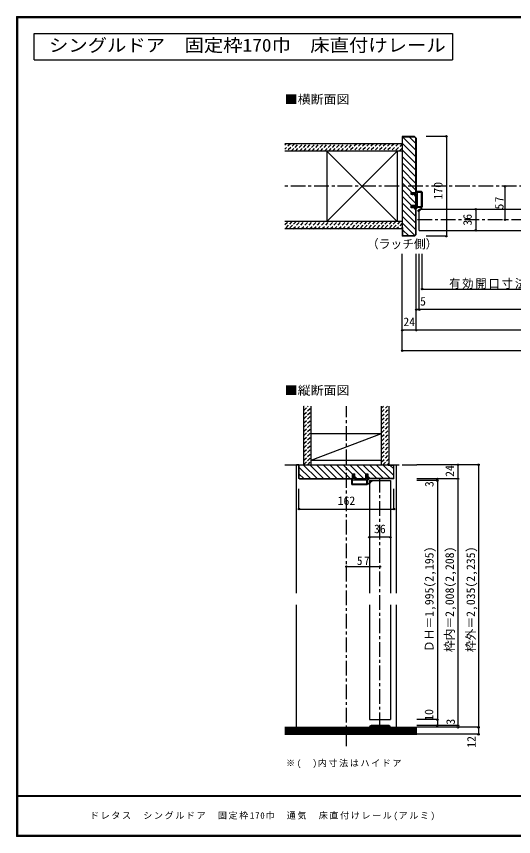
# Model space of a CAD drawing. Units: millimetres at full size, sheet at 1:5. Extents: x -973 to 977, y -718 to 696.
# Drawn here: x -973 to -126, y -701 to 696 of the extents above; entities that cross this region are included whole.
import ezdxf
from ezdxf.enums import TextEntityAlignment as Align

# ---------------------------------------------------------------- set-up
doc = ezdxf.new("R2010")
doc.units = ezdxf.units.MM
doc.header["$LTSCALE"] = 5
doc.header["$PDMODE"] = 32
doc.header["$PDSIZE"] = 2.5
doc.linetypes.add('CHAIN1', pattern=[8, 5, -1, 1, -1])
doc.linetypes.add('DASHED1', pattern=[1.8, 1.2, -0.6])
for name, color, linetype in [('0-0_補助線', 7, 'Continuous'), ('0-1_通り芯', 4, 'CHAIN1'), ('0-3_仕上げ', 2, 'Continuous'), ('0-4_枠', 3, 'Continuous'), ('0-6_扉', 6, 'Continuous'), ('0-7_金物', 7, 'Continuous'), ('0-A_文字', 3, 'Continuous'), ('0-B_寸法', 7, 'Continuous'), ('0-C_ハッチ', 4, 'DASHED1'), ('F-1_枠', 6, 'Continuous'), ('F-A_文字', 7, 'Continuous')]:
    doc.layers.add(name, color=color, linetype=linetype)
doc.styles.add('ＭＳ ゴシック', font='')
doc.styles.get('ＭＳ ゴシック').set_extended_font_data('MS Gothic')

# ---------------------------------------------------------------- blocks, each defined once
blk = doc.blocks.new('2')
at = {"layer": '0-0_補助線'}
for p, q in [((-9.846, -9.622), (-9.846, 15.078)), ((-8.846, 16.078), (0.354, 16.078)), ((-8.846, 15.878), (0.637, 15.878)), ((-8.446, 14.378), (-8.446, -8.922)), ((-8.146, 14.678), (-1.546, 14.678)), ((-1.246, 14.378), (-1.246, -8.922)), ((0.154, 11.653), (2.154, 11.653)), ((0.154, 11.653), (0.154, -8.497)), ((2.154, 10.953), (2.154, 11.653)), ((3.154, 11.653), (2.512, 10.83)), ((3.154, 11.653), (6.154, 11.653)), ((4.154, 13.753), (4.154, 13.053)), ((5.154, 13.053), (4.512, 13.876)), ((7.154, 13.053), (5.154, 13.053)), ((6.154, 10.953), (6.154, 11.653)), ((7.558, 12.258), (6.516, 10.835)), ((-1.48, -10.622), (-8.846, -10.622)), ((-1.546, -9.222), (-8.146, -9.222)), ((-1.189, -10.85), (-0.732, -12.694)), ((0.354, -12.922), (-0.441, -12.922)), ((0.154, -8.497), (2.154, -8.497)), ((4.154, -9.897), (0.154, -9.897)), ((0.154, -9.897), (0.154, -10.622)), ((0.154, -10.622), (0.645, -12.548)), ((2.154, -7.797), (2.154, -8.497)), ((3.154, -8.497), (2.512, -7.674)), ((3.154, -8.497), (6.154, -8.497)), ((4.154, -10.597), (4.154, -9.897)), ((5.154, -9.897), (4.512, -10.72)), ((7.154, -9.897), (5.154, -9.897)), ((6.154, -7.797), (6.154, -8.497)), ((7.558, -9.101), (6.516, -7.679))]:
    blk.add_line(p, q, dxfattribs=at)
for points in [[(-9.646, 15.078), (-9.646, -9.622), (-9.846, -9.622)], [(4.154, 13.053), (0.154, 13.053), (0.649, 15.723)]]:
    blk.add_lwpolyline(points, dxfattribs=at)
for centre, radius, start, end in [((-8.846, 15.078), 1, 90, 180), ((-8.846, 15.078), 0.8, 90, 180), ((-8.146, 14.378), 0.3, 90, 180), ((-1.546, 14.378), 0.3, 0, 90), ((0.354, 15.778), 0.3, 349.49875, 90), ((2.354, 10.953), 0.2, 180, 322.03043), ((4.354, 13.753), 0.2, 37.96957, 180), ((6.354, 10.953), 0.2, 180, 323.78053), ((7.154, 12.553), 0.5, 323.78053, 90), ((-8.846, -9.622), 1, 180, 270), ((-2.846, -10.72), 6, 179.06153, 259.29815), ((-8.146, -8.922), 0.3, 180, 270), ((-2.846, -10.72), 5.3, 178.93757, 259.29815), ((-1.546, -8.922), 0.3, 270, 0), ((-1.48, -10.922), 0.3, 13.9282, 90), ((-0.441, -12.622), 0.3, 193.9282, 270), ((0.354, -12.622), 0.3, 270, 14.29438), ((2.354, -7.797), 0.2, 37.96957, 180), ((4.354, -10.597), 0.2, 180, 322.03043), ((6.354, -7.797), 0.2, 36.21947, 180), ((7.154, -9.397), 0.5, 270, 36.21947), ((-3.896, -16.272), 0.35, 259.29815, 79.29815)]:
    blk.add_arc(centre, radius, start, end, dxfattribs=at)
blk.add_point((-3.896, -16.622), dxfattribs=at)

msp = doc.modelspace()

# ---------------------------------------------------------------- linework, layer by layer
at = {"layer": '0-1_通り芯'}
for p, q in [((519.153, 406.5), (-515.847, 406.5)), ((295.153, 349.5), (-291.847, 349.5)), ((-410.847, -546.667), (-410.847, 32.333)), ((-515.847, -67.667), (-290.847, -67.667)), ((-353.847, -514.667), (-353.847, -91.667)), ((-515.847, -526.667), (-288.49, -526.667))]:
    msp.add_line(p, q, dxfattribs=at)
at = {"layer": '0-3_仕上げ'}
for p, q in [((-315.847, 479), (-515.847, 479)), ((-315.847, 466.5), (-515.847, 466.5)), ((-315.847, 346.5), (-515.847, 346.5)), ((-315.847, 334), (-515.847, 334)), ((-483.347, -67.667), (-483.347, 32.333)), ((-470.847, -67.667), (-470.847, 32.333)), ((-350.847, -67.667), (-350.847, 32.333)), ((-338.347, -67.667), (-338.347, 32.333)), ((-515.847, -514.667), (-290.847, -514.667)), ((-515.847, -526.667), (-290.847, -526.667))]:
    msp.add_line(p, q, dxfattribs=at)
at = {"layer": '0-3_仕上げ', "color": 3}
for p, q in [((-444.347, 466.5), (-444.347, 346.5)), ((-324.347, 466.5), (-324.347, 346.5)), ((-470.847, -14.667), (-350.847, -14.667)), ((-470.847, -59.667), (-350.847, -59.667))]:
    msp.add_line(p, q, dxfattribs=at)
at = {"layer": '0-3_仕上げ', "color": 7}
for p, q in [((-324.347, 346.5), (-444.347, 466.5)), ((-444.347, 346.5), (-324.347, 466.5)), ((-470.847, -59.667), (-350.847, -14.667)), ((-515.847, -516.167), (-290.847, -516.167)), ((-515.847, -517.667), (-290.847, -517.667)), ((-515.847, -519.167), (-290.847, -519.167)), ((-515.847, -520.667), (-290.847, -520.667)), ((-515.847, -522.167), (-290.847, -522.167)), ((-515.847, -523.667), (-290.847, -523.667)), ((-515.847, -525.167), (-290.847, -525.167))]:
    msp.add_line(p, q, dxfattribs=at)
at = {"layer": '0-4_枠'}
for p, q in [((-315.847, 491.5), (-315.847, 321.5)), ((-294.675, 491.5), (-315.847, 491.5)), ((-294.883, 491), (-292.347, 488.464)), ((-294.675, 491.5), (-291.847, 488.672)), ((-315.347, 476.5), (-315.847, 476.5)), ((-292.347, 396), (-292.347, 488.464)), ((-291.847, 488.672), (-291.847, 396)), ((-291.847, 392.3), (-300.347, 392.3)), ((-292.347, 373.7), (-292.347, 392.3)), ((-291.847, 373.7), (-291.847, 392.3)), ((-300.347, 370), (-300.347, 373.7)), ((-291.847, 373.7), (-300.347, 373.7)), ((-291.847, 370), (-300.347, 370)), ((-292.347, 324.536), (-292.347, 370)), ((-291.847, 324.328), (-291.847, 370)), ((-315.347, 336.5), (-315.847, 336.5)), ((-315.347, 336.5), (-315.347, 322)), ((-294.675, 321.5), (-315.847, 321.5)), ((-294.882, 322), (-315.347, 322)), ((-294.882, 322), (-292.347, 324.536)), ((-294.675, 321.5), (-291.847, 324.328)), ((-491.847, -67.667), (-329.847, -67.667)), ((-491.347, -90.752), (-491.347, -68.167)), ((-481.847, -68.167), (-491.347, -68.167)), ((-481.847, -67.667), (-481.847, -68.167)), ((-339.847, -68.167), (-339.847, -67.667)), ((-339.847, -68.167), (-330.347, -68.167)), ((-330.347, -90.752), (-330.347, -68.167)), ((-400.347, -83.167), (-396.647, -83.167)), ((-400.347, -91.667), (-400.347, -83.167)), ((-396.647, -91.667), (-396.647, -83.167)), ((-378.047, -91.667), (-378.047, -83.167)), ((-490.933, -91.167), (-491.347, -90.752)), ((-491.14, -91.667), (-400.347, -91.667)), ((-490.933, -91.167), (-400.347, -91.167)), ((-396.647, -91.167), (-378.047, -91.167)), ((-396.647, -91.667), (-378.047, -91.667)), ((-330.761, -91.167), (-374.347, -91.167)), ((-330.554, -91.667), (-374.347, -91.667)), ((-330.761, -91.167), (-330.347, -90.752))]:
    msp.add_line(p, q, dxfattribs=at)
at = {"layer": '0-4_枠', "color": 4}
for p, q in [((-491.847, -67.667), (-495.847, -67.667)), ((-495.847, -286.167), (-495.847, -67.667)), ((-329.847, -67.667), (-325.847, -67.667)), ((-325.847, -286.167), (-325.847, -67.667)), ((-495.847, -514.667), (-495.847, -306.167)), ((-325.847, -514.667), (-325.847, -306.167))]:
    msp.add_line(p, q, dxfattribs=at)
at = {"layer": '0-4_枠'}
for points in [[(-315.347, 476.5), (-315.347, 491), (-294.883, 491)], [(-300.347, 392.3), (-300.347, 396), (-291.847, 396)], [(-491.14, -91.667), (-491.847, -90.959), (-491.847, -67.667)], [(-330.554, -91.667), (-329.847, -90.959), (-329.847, -67.667)], [(-378.047, -83.167), (-374.347, -83.167), (-374.347, -91.667)]]:
    msp.add_lwpolyline(points, dxfattribs=at)
at = {"layer": '0-6_扉'}
for p, q in [((-286.847, 367.5), (-6.847, 367.5)), ((-286.847, 331.5), (-286.847, 367.5)), ((-286.847, 331.5), (-6.847, 331.5)), ((-371.847, -94.667), (-335.847, -94.667)), ((-371.847, -94.667), (-371.847, -286.167)), ((-335.847, -94.667), (-335.847, -286.167)), ((-371.847, -306.167), (-371.847, -501.667)), ((-335.847, -306.167), (-335.847, -501.667)), ((-371.847, -501.667), (-335.847, -501.667))]:
    msp.add_line(p, q, dxfattribs=at)
at = {"layer": '0-7_金物'}
for p, q in [((-371.847, -514.667), (-370.847, -514.667)), ((-338.847, -511.667), (-368.847, -511.667)), ((-366.047, -512.667), (-368.847, -512.667)), ((-366.047, -514.667), (-366.047, -512.667)), ((-366.047, -514.667), (-365.047, -514.667)), ((-365.047, -514.667), (-365.047, -512.667)), ((-360.647, -512.667), (-365.047, -512.667)), ((-360.647, -514.667), (-360.647, -512.667)), ((-360.647, -514.667), (-359.647, -514.667)), ((-359.647, -514.667), (-359.647, -512.667)), ((-354.347, -512.667), (-359.647, -512.667)), ((-354.347, -514.667), (-354.347, -512.667)), ((-354.347, -514.667), (-353.347, -514.667)), ((-353.347, -514.667), (-353.347, -512.667)), ((-348.047, -512.667), (-353.347, -512.667)), ((-348.047, -514.667), (-348.047, -512.667)), ((-348.047, -514.667), (-347.047, -514.667)), ((-347.047, -514.667), (-347.047, -512.667)), ((-342.647, -512.667), (-347.047, -512.667)), ((-342.647, -514.667), (-342.647, -512.667)), ((-342.647, -514.667), (-341.647, -514.667)), ((-341.647, -514.667), (-341.647, -512.667)), ((-338.847, -512.667), (-341.647, -512.667)), ((-336.847, -514.667), (-335.847, -514.667))]:
    msp.add_line(p, q, dxfattribs=at)
for centre, radius, start, end in [((-368.847, -514.667), 3, 90, 180), ((-368.847, -514.667), 2, 90, 180), ((-338.847, -514.667), 3, 0, 90), ((-338.847, -514.667), 2, 0, 90)]:
    msp.add_arc(centre, radius, start, end, dxfattribs=at)
at = {"layer": '0-A_文字'}
for p, q in [((-943.333, 621.667), (-943.333, 666.667)), ((-943.333, 666.667), (-230.051, 666.667)), ((-230.051, 666.667), (-230.051, 621.667)), ((-943.333, 621.667), (-230.051, 621.667))]:
    msp.add_line(p, q, dxfattribs=at)
at = {"layer": '0-B_寸法', "color": 4}
for p, q in [((-240.425, 491.5), (-274.947, 491.5)), ((-240.425, 491.5), (-240.425, 321.5)), ((-140.425, 349.5), (-140.425, 406.5)), ((-190.425, 367.5), (-190.425, 331.5)), ((-240.425, 321.5), (-274.947, 321.5)), ((-315.847, 126.5), (-315.847, 291.5)), ((-291.847, 161.5), (-291.847, 291.5)), ((-286.847, 196.5), (-286.847, 291.5)), ((-281.847, 231.5), (-281.847, 291.5)), ((-281.847, 231.5), (235.158, 231.5)), ((295.153, 196.5), (-291.847, 196.5)), ((319.153, 161.5), (-315.847, 161.5)), ((319.153, 126.5), (-315.847, 126.5)), ((-185.847, -67.667), (-290.847, -67.667)), ((-220.847, -67.667), (-220.847, -514.667)), ((-185.847, -67.667), (-185.847, -526.667)), ((-220.847, -91.667), (-290.847, -91.667)), ((-255.847, -94.667), (-290.847, -94.667)), ((-255.847, -91.667), (-255.847, -511.667)), ((-491.847, -143.088), (-491.847, -108.566)), ((-329.847, -143.088), (-329.847, -108.566)), ((-491.847, -143.088), (-329.847, -143.088)), ((-335.847, -191.048), (-371.847, -191.048)), ((-410.847, -241.048), (-353.847, -241.048)), ((-255.847, -501.667), (-290.847, -501.667)), ((-220.847, -511.667), (-290.847, -511.667)), ((-185.847, -514.667), (-290.847, -514.667)), ((-185.847, -526.667), (-290.847, -526.667))]:
    msp.add_line(p, q, dxfattribs=at)
at = {"layer": '0-B_寸法'}
for p in [(-240.425, 491.5), (-140.425, 406.5), (-190.425, 367.5), (-140.425, 349.5), (-240.425, 321.5), (-190.425, 331.5), (-281.847, 231.5), (-291.847, 196.5), (-286.847, 196.5), (-315.847, 161.5), (-291.847, 161.5), (-315.847, 126.5), (-220.847, -67.667), (-185.847, -67.667), (-255.847, -91.667), (-255.847, -94.667), (-220.847, -91.667), (-491.847, -143.088), (-329.847, -143.088), (-371.847, -191.048), (-335.847, -191.048), (-410.847, -241.048), (-353.847, -241.048), (-255.847, -501.667), (-255.847, -511.667), (-220.847, -511.667), (-220.847, -514.667), (-185.847, -514.667), (-185.847, -526.667)]:
    msp.add_point(p, dxfattribs=at)
at = {"layer": '0-C_ハッチ', "linetype": 'Continuous'}
for p, q in [((-315.847, 491.48), (-292.347, 467.98)), ((-304.053, 491), (-292.347, 479.294)), ((-315.347, 479.667), (-292.347, 456.666)), ((-315.847, 468.853), (-292.347, 445.353)), ((-315.847, 457.539), (-292.347, 434.039)), ((-315.847, 446.226), (-292.347, 422.725)), ((-315.847, 434.912), (-292.347, 411.412)), ((-315.847, 423.598), (-292.347, 400.098)), ((-315.847, 412.284), (-299.563, 396)), ((-315.847, 400.97), (-292.347, 377.47)), ((-295.863, 392.3), (-292.347, 388.784)), ((-315.847, 389.657), (-299.89, 373.7)), ((-315.847, 378.343), (-292.347, 354.843)), ((-315.847, 367.029), (-292.347, 343.529)), ((-296.19, 370), (-292.347, 366.157)), ((-315.847, 355.716), (-292.347, 332.216)), ((-315.847, 344.402), (-294.164, 322.719)), ((-315.347, 332.588), (-304.759, 322)), ((-484.013, -68.167), (-461.013, -91.167)), ((-473.2, -67.667), (-449.7, -91.167)), ((-461.886, -67.667), (-438.386, -91.167)), ((-450.572, -67.667), (-427.072, -91.167)), ((-439.259, -67.667), (-415.759, -91.167)), ((-427.945, -67.667), (-404.445, -91.167)), ((-416.631, -67.667), (-400.347, -83.951)), ((-405.317, -67.667), (-381.817, -91.167)), ((-394.004, -67.667), (-378.047, -83.624)), ((-382.69, -67.667), (-359.19, -91.167)), ((-371.376, -67.667), (-347.876, -91.167)), ((-360.063, -67.667), (-336.563, -91.167)), ((-348.749, -67.667), (-330.347, -86.069)), ((-336.935, -68.167), (-330.347, -74.755)), ((-491.347, -72.147), (-472.327, -91.167)), ((-491.347, -83.46), (-483.641, -91.167)), ((-396.647, -87.651), (-393.131, -91.167)), ((-374.347, -87.324), (-370.504, -91.167))]:
    msp.add_line(p, q, dxfattribs=at)
at = {"layer": '0-C_ハッチ'}
for p, q in [((-515.847, 476.668), (-513.515, 479)), ((-506.444, 479), (-515.847, 469.597)), ((-499.373, 479), (-511.873, 466.5)), ((-504.802, 466.5), (-492.302, 479)), ((-497.731, 466.5), (-485.231, 479)), ((-490.66, 466.5), (-478.16, 479)), ((-483.589, 466.5), (-471.089, 479)), ((-476.518, 466.5), (-464.018, 479)), ((-469.447, 466.5), (-456.947, 479)), ((-462.376, 466.5), (-449.876, 479)), ((-455.305, 466.5), (-442.805, 479)), ((-448.233, 466.5), (-435.733, 479)), ((-441.162, 466.5), (-428.662, 479)), ((-434.091, 466.5), (-421.591, 479)), ((-427.02, 466.5), (-414.52, 479)), ((-419.949, 466.5), (-407.449, 479)), ((-412.878, 466.5), (-400.378, 479)), ((-393.307, 479), (-405.807, 466.5)), ((-386.236, 479), (-398.736, 466.5)), ((-379.165, 479), (-391.665, 466.5)), ((-372.094, 479), (-384.594, 466.5)), ((-365.023, 479), (-377.523, 466.5)), ((-357.952, 479), (-370.452, 466.5)), ((-350.881, 479), (-363.381, 466.5)), ((-343.81, 479), (-356.31, 466.5)), ((-336.739, 479), (-349.239, 466.5)), ((-329.667, 479), (-342.167, 466.5)), ((-322.596, 479), (-335.096, 466.5)), ((-315.847, 478.678), (-328.025, 466.5)), ((-315.847, 471.607), (-320.954, 466.5)), ((-515.847, 341.46), (-510.807, 346.5)), ((-503.736, 346.5), (-515.847, 334.389)), ((-496.665, 346.5), (-509.165, 334)), ((-502.094, 334), (-489.594, 346.5)), ((-495.023, 334), (-482.523, 346.5)), ((-487.952, 334), (-475.452, 346.5)), ((-480.881, 334), (-468.381, 346.5)), ((-473.81, 334), (-461.31, 346.5)), ((-466.739, 334), (-454.239, 346.5)), ((-459.667, 334), (-447.167, 346.5)), ((-452.596, 334), (-440.096, 346.5)), ((-445.525, 334), (-433.025, 346.5)), ((-438.454, 334), (-425.954, 346.5)), ((-431.383, 334), (-418.883, 346.5)), ((-424.312, 334), (-411.812, 346.5)), ((-417.241, 334), (-404.741, 346.5)), ((-410.17, 334), (-397.67, 346.5)), ((-390.599, 346.5), (-403.099, 334)), ((-383.528, 346.5), (-396.028, 334)), ((-376.457, 346.5), (-388.957, 334)), ((-369.386, 346.5), (-381.886, 334)), ((-362.315, 346.5), (-374.815, 334)), ((-355.244, 346.5), (-367.744, 334)), ((-348.172, 346.5), (-360.672, 334)), ((-341.101, 346.5), (-353.601, 334)), ((-334.03, 346.5), (-346.53, 334)), ((-326.959, 346.5), (-339.459, 334)), ((-319.888, 346.5), (-332.388, 334)), ((-315.847, 343.47), (-325.317, 334)), ((-315.847, 336.399), (-318.246, 334)), ((-483.347, 31.936), (-482.949, 32.333)), ((-483.347, 24.865), (-475.878, 32.333)), ((-483.347, 17.794), (-470.847, 30.294)), ((-350.847, 22.156), (-340.67, 32.333)), ((-350.847, 29.228), (-347.741, 32.333)), ((-483.347, 10.723), (-470.847, 23.223)), ((-483.347, 3.651), (-470.847, 16.151)), ((-350.847, 15.085), (-338.347, 27.585)), ((-350.847, 8.014), (-338.347, 20.514)), ((-483.347, -3.42), (-470.847, 9.08)), ((-483.347, -10.491), (-470.847, 2.009)), ((-350.847, 0.943), (-338.347, 13.443)), ((-350.847, -6.128), (-338.347, 6.372)), ((-483.347, -17.562), (-470.847, -5.062)), ((-483.347, -24.633), (-470.847, -12.133)), ((-350.847, -13.199), (-338.347, -0.699)), ((-350.847, -20.27), (-338.347, -7.77)), ((-483.347, -31.704), (-470.847, -19.204)), ((-483.347, -38.775), (-470.847, -26.275)), ((-350.847, -27.341), (-338.347, -14.841)), ((-350.847, -34.412), (-338.347, -21.912)), ((-483.347, -45.846), (-470.847, -33.346)), ((-483.347, -52.917), (-470.847, -40.417)), ((-350.847, -41.483), (-338.347, -28.983)), ((-350.847, -48.554), (-338.347, -36.054)), ((-483.347, -59.988), (-470.847, -47.488)), ((-483.347, -67.059), (-470.847, -54.559)), ((-350.847, -55.625), (-338.347, -43.125)), ((-350.847, -62.696), (-338.347, -50.196)), ((-476.883, -67.667), (-470.847, -61.63)), ((-348.746, -67.667), (-338.347, -57.267)), ((-341.675, -67.667), (-338.347, -64.338))]:
    msp.add_line(p, q, dxfattribs=at)
at = {"layer": 'F-1_枠'}
for p, q in [((-973.347, 695.833), (-973.347, -700.833)), ((-973.347, 695.833), (976.653, 695.833)), ((-973.347, 695), (976.653, 695)), ((-973.347, 694.167), (976.653, 694.167)), ((-972.514, 695.833), (-972.514, -700.833)), ((-971.68, 695.833), (-971.68, -700.833)), ((976.653, -631.667), (-973.347, -631.667)), ((976.653, -632.5), (-973.347, -632.5)), ((976.653, -699.167), (-973.347, -699.167)), ((976.653, -700), (-973.347, -700)), ((976.653, -700.833), (-973.347, -700.833))]:
    msp.add_line(p, q, dxfattribs=at)

# ---------------------------------------------------------------- block references
at = {"layer": '0-0_補助線', "xscale": -1}
msp.add_blockref('2', (-291.693, 381.422), dxfattribs=at)
at = {"layer": '0-0_補助線', "rotation": 90}
msp.add_blockref('2', (-385.769, -91.821), dxfattribs=at)

# ---------------------------------------------------------------- texts
at = {"layer": '0-A_文字', "style": 'ＭＳ ゴシック', "width": 1.1}
msp.add_text('シングルドア\u3000固定枠170巾\u3000床直付けレール', height=21.99, dxfattribs=at).set_placement((-917.842, 629.167), align=Align.BOTTOM_LEFT)
at = {"layer": '0-A_文字', "color": 7, "style": 'ＭＳ ゴシック', "width": 1.1}
for s, p in [('■横断面図', (-515.847, 542.74)), ('■縦断面図', (-515.847, 47.089))]:
    msp.add_text(s, height=14.66, dxfattribs=at).set_placement(p, align=Align.BOTTOM_LEFT)
at = {"layer": '0-A_文字', "color": 7, "style": 'ＭＳ ゴシック'}
msp.add_text('（ラッチ側）', height=14.66, dxfattribs=at).set_placement((-375.847, 296.5), align=Align.BOTTOM_LEFT)
at = {"layer": '0-A_文字', "color": 7, "insert": (-513.683, -584.116), "char_height": 11, "attachment_point": 7, "style": 'ＭＳ ゴシック'}
msp.add_mtext('\\T1.18;※(\u3000)内寸法はハイドア', dxfattribs=at)
at = {"layer": '0-B_寸法', "style": 'ＭＳ ゴシック'}
for s, p in [('170', (-242.925, 384)), ('36', (-192.925, 339.5)), ('24', (-223.063, -88.238)), ('3', (-258.01, -105.552)), ('ＤＨ＝1,995(2,195)', (-258.027, -386.667)), ('枠内＝2,008(2,208)', (-223.347, -386.667)), ('枠外＝2,035(2,235)', (-187.333, -386.667)), ('10', (-258.556, -503.632)), ('3', (-221.667, -510.15)), ('12', (-186.156, -549.541))]:
    msp.add_text(s, height=14.66, rotation=90, dxfattribs=at).set_placement(p, align=Align.BOTTOM_LEFT)
for s, p in [('5', (-285.361, 199)), ('24', (-313.847, 164)), ('162', (-425.847, -140.588)), ('36', (-363.847, -188.548))]:
    msp.add_text(s, height=14.66, dxfattribs=at).set_placement(p, align=Align.BOTTOM_LEFT)
at = {"layer": '0-B_寸法', "insert": (-142.925, 367.375), "char_height": 14.66, "attachment_point": 7, "rotation": 90, "style": 'ＭＳ ゴシック'}
msp.add_mtext('\\T1.27;\\W0.95;57', dxfattribs=at)
at = {"layer": '0-B_寸法', "char_height": 14.66, "attachment_point": 7, "style": 'ＭＳ ゴシック'}
for s, insert in [('\\T1.18;\\W0.95;有効開口寸法＝730（660）<640>［617］', (-235.847, 231.5)), ('\\T1.27;\\W0.95;57', (-392.972, -238.548))]:
    msp.add_mtext(s, dxfattribs=dict(at, insert=insert))
at = {"layer": 'F-A_文字', "insert": (-847.938, -673.333), "char_height": 11, "attachment_point": 7, "style": 'ＭＳ ゴシック'}
msp.add_mtext('\\T1.18;ドレタス\u3000シングルドア\u3000固定枠170巾\u3000通気\u3000床直付けレール(アルミ)', dxfattribs=at)

doc.saveas('drawing.dxf')
